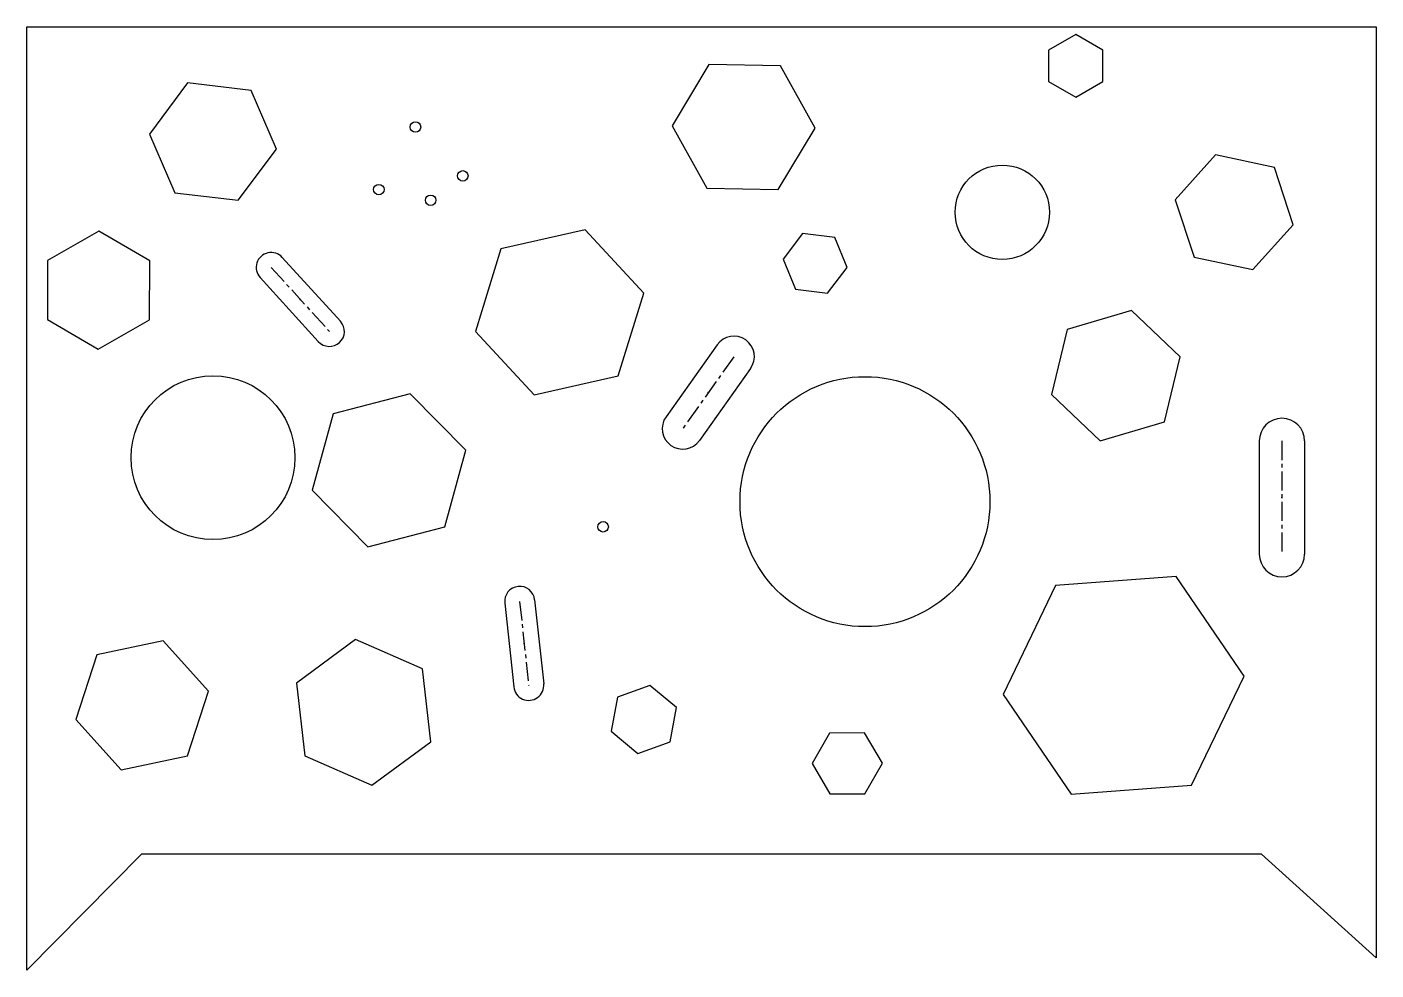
# Model space of a CAD drawing. Header units: millimetres. Extents: x 0 to 899, y 0 to 629.
import ezdxf

# ---------------------------------------------------------------- set-up
doc = ezdxf.new("R2010")
doc.units = ezdxf.units.MM
doc.header["$PDSIZE"] = -1
doc.linetypes.add('CENTERX2', pattern=[20.32, 12.7, -2.54, 2.54, -2.54])

msp = doc.modelspace()

# ---------------------------------------------------------------- linework, layer by layer
at = {"color": 7, "linetype": 'Continuous'}
for p, q in [((0, 628.57), (899.32, 628.57)), ((0, 0), (0, 628.57)), ((699.14, 623.61), (681.09, 613.18)), ((717.2, 613.18), (699.14, 623.61)), ((899.32, 628.57), (899.32, 8.14)), ((681.09, 613.18), (681.09, 592.33)), ((717.2, 592.33), (717.2, 613.18)), ((454.65, 603.59), (430.09, 562.73)), ((502.32, 602.76), (454.65, 603.59)), ((525.43, 561.05), (502.32, 602.76)), ((107.11, 591.27), (81.69, 557.09)), ((149.41, 586.34), (107.11, 591.27)), ((166.3, 547.24), (149.41, 586.34)), ((681.09, 592.33), (699.14, 581.9)), ((699.14, 581.9), (717.2, 592.33)), ((430.09, 562.73), (453.2, 521.03)), ((500.87, 520.19), (525.43, 561.05)), ((81.69, 557.09), (98.58, 517.99)), ((140.88, 513.07), (166.3, 547.24)), ((792.41, 543.28), (765.53, 513.39)), ((831.73, 534.95), (792.41, 543.28)), ((844.18, 496.73), (831.73, 534.95)), ((98.58, 517.99), (140.88, 513.07)), ((453.2, 521.03), (500.87, 520.19)), ((765.53, 513.39), (777.98, 475.17)), ((817.3, 466.84), (844.18, 496.73)), ((47.85, 492.48), (13.72, 472.94)), ((81.84, 472.68), (47.85, 492.48)), ((372.13, 493.39), (315.99, 480.64)), ((411.23, 451.14), (372.13, 493.39)), ((517.1, 490.87), (504.06, 473.72)), ((538.46, 488.15), (517.1, 490.87)), ((546.79, 468.29), (538.46, 488.15)), ((315.99, 480.64), (298.96, 425.65)), ((13.72, 472.94), (13.57, 433.61)), ((81.69, 433.35), (81.84, 472.68)), ((170.19, 475.02), (209.01, 432.38)), ((504.06, 473.72), (512.39, 453.86)), ((533.76, 451.14), (546.79, 468.29)), ((777.98, 475.17), (817.3, 466.84)), ((155.4, 461.55), (194.22, 418.91)), ((394.21, 396.15), (411.23, 451.14)), ((512.39, 453.86), (533.76, 451.14)), ((13.57, 433.61), (47.55, 413.81)), ((47.55, 413.81), (81.69, 433.35)), ((736.4, 439.67), (693.46, 427.02)), ((768.83, 408.8), (736.4, 439.67)), ((298.96, 425.65), (338.07, 383.4)), ((693.46, 427.02), (682.93, 383.51)), ((460.08, 416.73), (426, 368.8)), ((758.3, 365.28), (768.83, 408.8)), ((338.07, 383.4), (394.21, 396.15)), ((482.38, 400.87), (448.3, 352.95)), ((255.44, 384.13), (204.22, 370.8)), ((292.59, 346.44), (255.44, 384.13)), ((682.93, 383.51), (715.36, 352.64)), ((204.22, 370.8), (190.15, 319.78)), ((715.36, 352.64), (758.3, 365.28)), ((821.51, 352.64), (821.51, 277.19)), ((851.71, 352.64), (851.71, 277.19)), ((278.53, 295.41), (292.59, 346.44)), ((190.15, 319.78), (227.3, 282.08)), ((227.3, 282.08), (278.53, 295.41)), ((766.01, 262.26), (685.75, 256.26)), ((811.34, 195.76), (766.01, 262.26)), ((685.75, 256.26), (650.82, 183.75)), ((318.46, 244.62), (324.5, 188.68)), ((338.42, 246.77), (344.46, 190.83)), ((90.82, 219.47), (46.56, 210.07)), ((121.1, 185.84), (90.82, 219.47)), ((219.02, 220.24), (179.73, 191.3)), ((263.73, 200.68), (219.02, 220.24)), ((46.56, 210.07), (32.57, 167.03)), ((269.14, 152.19), (263.73, 200.68)), ((179.73, 191.3), (185.15, 142.8)), ((415.29, 189.75), (393.6, 181.91)), ((432.92, 174.89), (415.29, 189.75)), ((776.41, 123.25), (811.34, 195.76)), ((107.11, 142.8), (121.1, 185.84)), ((393.6, 181.91), (389.55, 159.21)), ((650.82, 183.75), (696.15, 117.24)), ((428.87, 152.19), (432.92, 174.89)), ((32.57, 167.03), (62.84, 133.4)), ((389.55, 159.21), (407.18, 144.34)), ((534.94, 157.91), (523.38, 137.55)), ((558.36, 158.08), (534.94, 157.91)), ((570.21, 137.88), (558.36, 158.08)), ((229.86, 123.25), (269.14, 152.19)), ((407.18, 144.34), (428.87, 152.19)), ((62.84, 133.4), (107.11, 142.8)), ((185.15, 142.8), (229.86, 123.25)), ((523.38, 137.55), (535.23, 117.36)), ((558.64, 117.52), (570.21, 137.88)), ((535.23, 117.36), (558.64, 117.52)), ((696.15, 117.24), (776.41, 123.25)), ((76.4, 77.3), (0, 0)), ((823.04, 77.3), (76.4, 77.3)), ((899.32, 8.14), (823.04, 77.3))]:
    msp.add_line(p, q, dxfattribs=at)
at = {"color": 7, "linetype": 'CENTERX2'}
for p, q in [((162.79, 468.29), (201.62, 425.65)), ((471.23, 408.8), (437.15, 360.87)), ((836.61, 352.64), (836.61, 277.19)), ((328.44, 245.7), (334.48, 189.75))]:
    msp.add_line(p, q, dxfattribs=at)
at = {"color": 7, "linetype": 'Continuous'}
for centre, radius in [((258.97, 561.89), 3.5), ((290.5, 529.34), 3.5), ((650.19, 505.06), 31.44), ((234.56, 520.19), 3.5), ((269.14, 513.07), 3.5), ((124, 341.51), 54.64), ((558.64, 312.18), 83.31), ((384.08, 295.41), 3.5)]:
    msp.add_circle(centre, radius, dxfattribs=at)
for centre, radius, start, end in [((162.79, 468.29), 10, 42.31836, 222.31836), ((201.62, 425.65), 10, 222.31836, 42.31836), ((471.23, 408.8), 13.68, 324.5831, 144.5831), ((437.15, 360.87), 13.68, 144.5831, 324.5831), ((836.61, 352.64), 15.1, 0, 180), ((836.61, 277.19), 15.1, 180, 0), ((328.44, 245.7), 10.04, 6.16149, 186.16149), ((334.48, 189.75), 10.04, 186.16149, 6.16149)]:
    msp.add_arc(centre, radius, start, end, dxfattribs=at)
for p in [(182.2, 446.97), (454.19, 384.84), (836.61, 314.91), (331.46, 217.72)]:
    msp.add_point(p, dxfattribs=at)

doc.saveas('drawing.dxf')
